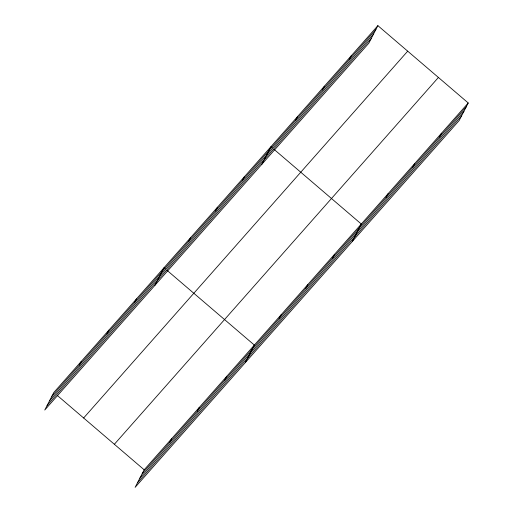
<?xml version="1.0" encoding="UTF-8"?>
<svg xmlns="http://www.w3.org/2000/svg" width="513" height="513" viewBox="0 0 513 513"><rect width="100%" height="100%" fill="white"/><g stroke="black" fill="none" stroke-linecap="round" stroke-linejoin="round"><path stroke-width="0.77" d="M79.4 365.109L81.368 361.293M106.948 333.931L108.916 330.115M134.489 302.747L136.458 298.932M154.945 285.305L164.006 267.754L165.218 268.793M188.771 241.302L190.74 237.493M215.505 211.042L217.474 207.226M242.239 180.781L244.207 176.966M261.88 164.256L270.941 146.705L272.159 147.744M295.706 120.254L297.675 116.438M322.446 89.987L324.415 86.178M349.18 59.726L351.149 55.911M468.234 102.972L144.179 469.799L135.118 487.35L459.173 120.523L468.234 102.972L377.882 25.65L53.827 392.477L44.766 410.028L368.821 43.201L377.882 25.65M169.758 442.43L171.72 438.615M197.3 411.253L199.268 407.437M224.848 380.069L226.81 376.26M245.297 362.627L254.358 345.076L167.046 270.357M279.123 318.624L281.092 314.815M305.857 288.364L307.826 284.548M332.597 258.103L334.559 254.288M352.239 241.578L361.299 224.027L273.987 149.309M386.065 197.576L388.033 193.76M412.798 167.315L414.767 163.5M439.532 137.048L441.501 133.239M51.858 396.286L375.914 29.465M49.517 400.82L373.573 33.999M47.106 405.494L371.162 38.667M83.638 417.992L407.7 51.165M114.361 444.284L438.416 77.457M142.21 473.608L466.266 106.787M139.869 478.142L463.925 111.321M137.458 482.816L461.514 115.989M57.475 395.6L144.179 469.799"/></g></svg>
